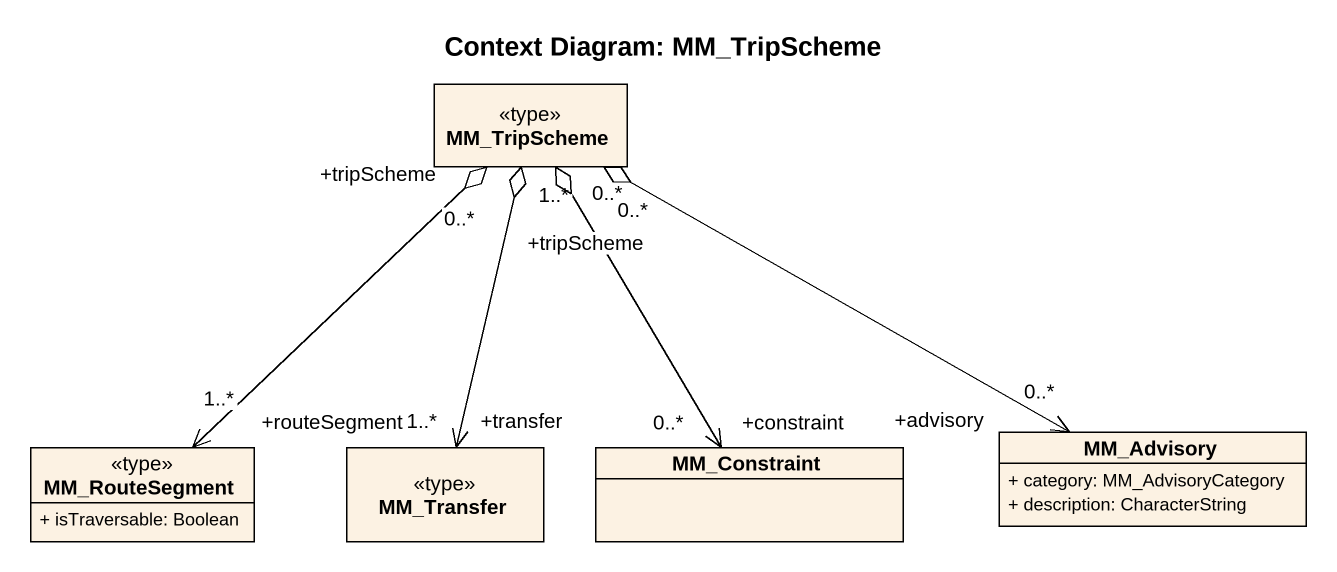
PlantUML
@startuml
title Context Diagram: MM_TripScheme
hide circle
hide empty members
skinparam classAttributeIconSize 0
class MM_TripScheme <<type>>
class MM_RouteSegment <<type>> {
  + isTraversable: Boolean
}
class MM_Transfer <<type>>
class MM_Constraint
class MM_Advisory {
  + category: MM_AdvisoryCategory
  + description: CharacterString
}
MM_TripScheme "+tripScheme\n0..*" o--> "+routeSegment\n1..*" MM_RouteSegment
MM_TripScheme "+tripScheme\n1..*" o--> "+transfer\n1..*" MM_Transfer
MM_TripScheme "0..*" o--> "+constraint\n0..*" MM_Constraint
MM_TripScheme "0..*" o-right-> "+advisory\n0..*" MM_Advisory
@enduml
